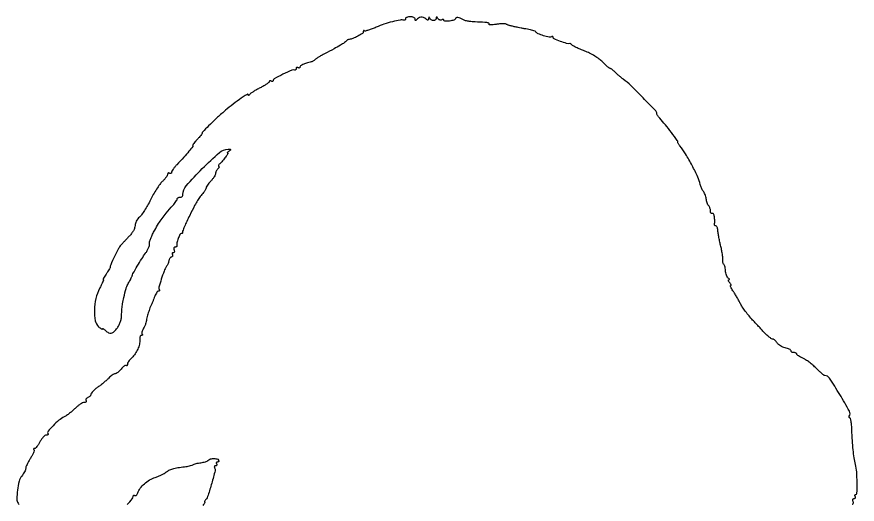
# Model space of a CAD drawing. Extents: x 0 to 451, y 0 to 508.
# Drawn here: x 0.4 to 438.5, y 254 to 508 of the extents above; entities that cross this region are included whole.
import ezdxf

# ---------------------------------------------------------------- set-up
doc = ezdxf.new("R2010")
doc.units = 0

msp = doc.modelspace()

# ---------------------------------------------------------------- linework, layer by layer
for points in [[(435.909598, 254, 0.172457), (436.252873, 254.122029, 0.149855), (436.46628, 254.440625, 0.105471), (436.506416, 254.925826, 0.059765), (436.361626, 255.5, -0.069008), (436.228143, 256.073683, -0.116977), (436.29762, 256.559375, -0.152575), (436.555236, 256.879387, -0.148627), (436.952028, 257, 0.095723), (437.34937, 257.076773, 0.173661), (437.593972, 257.29375, 0.171987), (437.646585, 257.618437, 0.093667), (437.5, 258, -0.059281), (437.321872, 258.383178, -0.127034), (437.301162, 258.706262, -0.19126), (437.435441, 258.917305, -0.157824), (437.690983, 259.000042, 0.406848), (438.378323, 259.670336, 0.007385), (438.436493, 265.267194, 0.01614), (438.232408, 270.832532, 0.042215), (437.621906, 274.783359, -0.020657), (436.941951, 278.201077, -0.012435), (436.405164, 282.300255, -0.010667), (435.999451, 287.118422, -0.006763), (435.722612, 292.746708, 0.012139), (435.578979, 295.141765, 0.019855), (435.327744, 297.159412, 0.014713), (435.020306, 298.732451, 0.349326), (434.690983, 298.996708, -0.118089), (434.422817, 299.062094, -0.185415), (434.26654, 299.236763, -0.153623), (434.251185, 299.499599, -0.076918), (434.382137, 299.809293, 0.270158), (434.450761, 302.462692, 0.010714), (429.41419, 311.192573, 0.011034), (424.012419, 319.680095, 0.25054), (421.543644, 321, -0.176424), (421.202111, 321.12438, -0.005258), (420.028871, 322.130825, -0.009877), (418.664976, 323.374418, -0.006588), (417.150384, 324.849616, 0.019602), (415.445597, 326.42573, 0.016011), (413.506168, 327.97804, 0.016307), (411.627367, 329.292152, 0.040277), (410.150384, 330.093727, -0.018743), (408.943578, 330.682947, -0.02682), (407.925425, 331.300632, -0.025428), (407.172662, 331.872627, -0.22104), (407, 332.244111, 0.189864), (406.886296, 332.532752, 0.088604), (406.559375, 332.777958, 0.06842), (406.074049, 332.944278, 0.04842), (405.5, 333, -0.059467), (404.926352, 333.068469, -0.07837), (404.440625, 333.27041, -0.096736), (404.11531, 333.569427, -0.16), (404, 333.920545, 0.232166), (403.804268, 334.31936, 0.044393), (403.104742, 334.767311, 0.039096), (402.119616, 335.186945, 0.027091), (400.952312, 335.510474, -0.045194), (399.69803, 335.907461, -0.037426), (398.44948, 336.54431, -0.03891), (397.387431, 337.309381, -0.077782), (396.711765, 338.089929, 0.02794), (396.196243, 338.821105, 0.034274), (395.633821, 339.438917, 0.036625), (395.104027, 339.876671, 0.155572), (394.717247, 340, -0.138768), (393.887078, 340.234925, -0.026248), (392.578481, 341.137954, -0.026296), (391.120959, 342.388451, -0.021718), (389.702106, 343.864365, 0.005699), (388.983162, 344.661842, 0.000872), (387.531244, 346.230408, 0.000975), (385.811012, 348.075122, 0.000846), (384, 350.003061, -0.015888), (382.133586, 352.113754, -0.012541), (380.246689, 354.50919, -0.012732), (378.60588, 356.823864, -0.030479), (377.54192, 358.638696, 0.007954), (376.656495, 360.317973, 0.005648), (375.612646, 362.173554, 0.005702), (374.575687, 363.922755, 0.012041), (373.723825, 365.25, -0.016256), (373.058829, 366.305564, -0.031905), (372.613036, 367.192187, -0.044588), (372.410116, 367.819236, -0.481408), (372.554351, 368, 0.368716), (372.706908, 368.130202, 0.128651), (372.676357, 368.440625, 0.058885), (372.42999, 368.923677, 0.02587), (372, 369.5, -0.033478), (371.582717, 370.077403, -0.07963), (371.377077, 370.563873, -0.174542), (371.409849, 370.876054, -0.282972), (371.627555, 371.015313, 0.161425), (371.844522, 371.091486, 0.344147), (371.885915, 371.253479, 0.118036), (371.695896, 371.504623, 0.03052), (371.281941, 371.804589, -0.125024), (370.796239, 372.319731, -0.038875), (370.349821, 373.294351, -0.036127), (370.002669, 374.503487, -0.03284), (369.819233, 375.789276, 0.018056), (369.68063, 377.019864, 0.028719), (369.464274, 378.05685, 0.028128), (369.209905, 378.826106, 0.308023), (368.954411, 379, -0.293362), (368.726248, 379.146475, -0.05537), (368.563532, 379.639561, -0.043609), (368.478053, 380.342824, -0.026839), (368.494639, 381.177228, 0.046542), (368.471475, 382.366256, 0.010774), (368.203709, 384.351896, 0.011032), (367.793966, 386.634012, 0.010592), (367.278996, 388.927228, -0.00724), (366.74662, 391.225789, -0.007383), (366.284701, 393.523936, -0.007207), (365.941817, 395.531384, -0.030205), (365.826477, 396.75, 0.036943), (365.733208, 397.611614, 0.054652), (365.515434, 398.339063, 0.070559), (365.21593, 398.837628, 0.225971), (364.875, 399, -0.087013), (364.549945, 399.057, -0.108891), (364.291817, 399.220312, -0.118933), (364.141286, 399.464185, -0.118769), (364.118421, 399.75, 0.044715), (364.254712, 401.774112, 0.042519), (364.034112, 403.825544, 0.052351), (363.578409, 405.316027, 0.459543), (363, 405.5, -0.177037), (362.621423, 405.422023, -0.188488), (362.29375, 405.6096, -0.116412), (362.072014, 406.072766, -0.05373), (362, 406.740983, 0.044154), (361.930855, 407.522454, 0.036484), (361.724381, 408.332976, 0.037897), (361.421659, 409.052731, 0.076474), (361.061723, 409.55, -0.081789), (360.676826, 410.093756, -0.027204), (360.296988, 410.996265, -0.026245), (359.978042, 412.05927, -0.027035), (359.775948, 413.139411, 0.032152), (359.555302, 414.255462, 0.025497), (359.179695, 415.426223, 0.026151), (358.717261, 416.479455, 0.056739), (358.234126, 417.217896, -0.040254), (357.749405, 417.9081, -0.023872), (357.281153, 418.798686, -0.023792), (356.896474, 419.737862, -0.037415), (356.6671, 420.578484, 0.059307), (355.419117, 424.473664, 0.014557), (352.441494, 430.519373, 0.015527), (349.009161, 436.544665, 0.037412), (346.014085, 440.707794, -0.029546), (345.62598, 441.229755, -0.02868), (345.297887, 441.798893, -0.029925), (345.068855, 442.332018, -0.086699), (345, 442.726125, 0.160002), (344.705782, 443.622007, 0.002934), (341.684314, 447.675941, 0.007953), (338.491604, 451.77047, 0.011746), (335.550909, 455.25, -0.014632), (334.957015, 455.960999, -0.018781), (334.45558, 456.650068, -0.016867), (334.083936, 457.245774, -0.131769), (334, 457.558741, 0.19256), (333.441285, 458.955705, 0.00255), (326.844736, 465.812927, 0.007253), (320.52928, 472.125444, 0.032815), (316.563718, 475.5, -0.010358), (315.412651, 476.39365, -0.007681), (314.176935, 477.426563, -0.007769), (313.04015, 478.438051, -0.01732), (312.214967, 479.25, 0.020211), (311.526134, 479.919993, 0.024732), (310.828655, 480.485937, 0.024413), (310.208573, 480.895208, 0.134445), (309.825897, 481, -0.166802), (309.393445, 481.148396, -0.010281), (308.322524, 482.017392, -0.014357), (307.074292, 483.136606, -0.010087), (305.732605, 484.46346, 0.041051), (304.002521, 485.974624, 0.021474), (301.628961, 487.574058, 0.020953), (298.992068, 489.042533, 0.026422), (296.434468, 490.164475, -0.008939), (294.116771, 491.085998, -0.012172), (292.063533, 492.004539, -0.009103), (290.397285, 492.836747, -0.121644), (289.888197, 493.286425, 0.05181), (289.605985, 493.615614, 0.053782), (289.265398, 493.87512, 0.059631), (288.920384, 494.031066, 0.123499), (288.627161, 494.048575, -0.119448), (287.022003, 494.131565, -0.015645), (283.754419, 495.216991, -0.010576), (280.478901, 496.499333, -0.302909), (280, 497.217305, 0.115069), (279.930122, 497.516922, 0.18517), (279.739993, 497.692751, 0.156365), (279.453254, 497.712837, 0.078483), (279.114869, 497.570993, -0.197407), (277.888539, 497.368338, -0.019668), (274.956861, 498.165077, -0.021618), (272.101458, 499.200657, -0.148367), (270.958054, 500.136179, 0.147389), (270.532798, 500.485481, 0.020418), (269.44884, 500.886261, 0.021941), (268.089422, 501.261679, 0.016992), (266.581334, 501.5542, -0.003061), (264.957491, 501.822471, -0.002615), (263.249311, 502.124632, -0.002634), (261.698984, 502.415685, -0.007494), (260.62328, 502.640281, 0.00019), (259.737028, 502.838875, 0.000177), (258.829963, 503.041432, 0.000177), (258.024073, 503.220797, 0.000605), (257.5, 503.33658, -0.030149), (257.044464, 503.46585, -0.016032), (256.497457, 503.677288, -0.015902), (255.950396, 503.929979, -0.023763), (255.491343, 504.187979, 0.126945), (254.855888, 504.389438, 0.020267), (253.541023, 504.407768, 0.021324), (251.955849, 504.297849, 0.017249), (250.268366, 504.049074, -0.016434), (248.683484, 503.812784, -0.034917), (247.445229, 503.756616, -0.060271), (246.693797, 503.866244, -0.501411), (246.58604, 504.139216, 0.330167), (246.55773, 504.474559, 0.112175), (246.136612, 504.778621, 0.061109), (245.349327, 505.004907, 0.029931), (244.309017, 505.107155, -0.00436), (239.326706, 505.340742, -0.017383), (236.281239, 505.616593, -0.027994), (234.265591, 505.985602, -0.08034), (232.957537, 506.534598, 0.04116), (231.543207, 507.26273, 0.067571), (230.24344, 507.606031, 0.114424), (229.347032, 507.511954, 0.319879), (229, 507.025016, -0.259022), (228.813134, 506.688502, -0.041403), (228.11875, 506.332076, -0.036945), (227.14934, 506.01339, -0.024512), (226, 505.786692, -0.027435), (224.850103, 505.68191, -0.045893), (223.88125, 505.735937, -0.061109), (223.207509, 505.922033, -0.303658), (223, 506.23221, 0.161157), (222.907776, 506.51091, 0.190977), (222.673408, 506.655978, 0.125092), (222.314259, 506.630058, 0.058225), (221.888197, 506.430902, -0.123544), (221.397018, 506.274791, -0.099558), (220.846576, 506.350436, -0.089711), (220.320824, 506.64727, -0.078477), (219.903509, 507.121885, 0.017021), (219.474541, 507.750728, 0.201371), (219.226533, 507.899621, 0.406169), (219.064103, 507.781595, 0.039658), (219.015313, 507.25, -0.11214), (218.900837, 506.773124, -0.098871), (218.588352, 506.367188, -0.09314), (218.125447, 506.094777, -0.086757), (217.583333, 506, -0.080074), (217.004061, 506.093368, -0.064399), (216.434649, 506.367188, -0.065245), (215.960859, 506.772091, -0.087674), (215.662281, 507.25, 0.014493), (215.404202, 507.839733, 0.347057), (215.252804, 507.914969, 0.323642), (215.134759, 507.785139, 0.013607), (215.078947, 507.127555, -0.056052), (214.972454, 506.505106, -0.294211), (214.723043, 506.287638, -0.186316), (214.317253, 506.379913, -0.025186), (213.60526, 506.912642, 0.092667), (212.373162, 507.598462, 0.102396), (211.020337, 507.760253, 0.106364), (209.7544, 507.372833, 0.107474), (208.765313, 506.5, -0.047673), (208.454961, 506.152439, -0.273631), (208.223245, 506.10246, -0.268886), (208.064801, 506.28177, -0.04656), (208.015313, 506.75, 0.189774), (207.820544, 507.227439, 0.087009), (207.270123, 507.632812, 0.067455), (206.45788, 507.907857, 0.047987), (205.5, 508, 0.038131), (204.542644, 507.926884, 0.057076), (203.734375, 507.70625, 0.074992), (203.182831, 507.382936, 0.226478), (203, 507, -0.076463), (202.943618, 506.63347, -0.113594), (202.779687, 506.354629, -0.136309), (202.535395, 506.207476, -0.136032), (202.25, 506.207247, 0.113144), (200.250273, 506.295834, 0.016179), (196.215983, 505.42154, 0.019044), (191.774878, 504.125921, 0.023616), (187.759864, 502.572505, -0.012349), (185.590464, 501.67647, -0.018884), (183.664587, 501.018463, -0.0139), (182.084408, 500.591887, -0.261014), (181.606817, 500.726516, 0.127208), (181.376626, 500.862114, 0.258638), (181.178253, 500.816315, 0.15818), (181.042292, 500.581017, 0.052597), (181, 500.180087, -0.253989), (180.5106, 499.278812, -0.021514), (178.157253, 497.890904, -0.028106), (175.580864, 496.69796, -0.074816), (173.611803, 496.240894, 0.072785), (173.227016, 496.153212, 0.043463), (172.804797, 495.946003, 0.042527), (172.411385, 495.660299, 0.056456), (172.111803, 495.33541, -0.091704), (171.257864, 494.530584, -0.010985), (169.039191, 493.16745, -0.009653), (165.769668, 491.340077, -0.003114), (160.857024, 488.756684, 0.008433), (159.144618, 487.832803, 0.010833), (157.603594, 486.923059, 0.00883), (156.351493, 486.115866, 0.086891), (155.899894, 485.683516, -0.070528), (155.570212, 485.346669, -0.033647), (155.06485, 485.00972, -0.032518), (154.479865, 484.722961, -0.039711), (153.899894, 484.536294, 0.014782), (151.35476, 483.854962, 0.034946), (149.519082, 483.161924, 0.047118), (148.336151, 482.476708, 0.242493), (148, 481.824352, -0.12789), (147.91976, 481.515777, -0.189302), (147.70625, 481.340339, -0.146694), (147.382645, 481.33311, -0.07127), (147, 481.5, 0.082592), (146.6179, 481.656512, 0.161196), (146.29375, 481.6254, 0.182303), (146.078288, 481.413961, 0.108972), (146, 481.059017, -0.077735), (145.93965, 480.673188, -0.118258), (145.764357, 480.384524, -0.141281), (145.50304, 480.23872, -0.133366), (145.197811, 480.25, 0.182249), (143.695089, 480.162092, 0.009035), (139.131491, 478.030102, 0.007309), (134.570455, 475.71479, 0.278494), (134, 474.770046, -0.138813), (133.918766, 474.483082, -0.191106), (133.70625, 474.324387, -0.139048), (133.382875, 474.328452, -0.066267), (133, 474.5, 0.065696), (132.6171, 474.672083, 0.138125), (132.29375, 474.677469, 0.191236), (132.081352, 474.520722, 0.140188), (132, 474.236272, -0.230867), (131.777034, 473.779122, -0.016569), (130.604688, 472.924179, -0.020585), (129.069963, 471.970955, -0.01394), (127.25, 471.007791, 0.01115), (125.377421, 470.030115, 0.013761), (123.679498, 469.033013, 0.012159), (122.308598, 468.129291, 0.091888), (121.765313, 467.580536, -0.03328), (121.480693, 467.216568, -0.124876), (121.241942, 467.055972, -0.330122), (121.086706, 467.102982, -0.156299), (121.015313, 467.312136, 0.588396), (120.480398, 467.596256, 0.006954), (116.381691, 464.855861, 0.014001), (112.031186, 461.675515, 0.017969), (108.22401, 458.5, 0.005156), (104.020959, 454.651208, 0.007345), (100.374213, 451.140229, 0.002729), (97.269379, 448.028043, 0.197187), (97, 447.371548, -0.159136), (96.891092, 447.038028, -0.009034), (96.227291, 446.163599, -0.0131), (95.377265, 445.141163, -0.009184), (94.369501, 444.033361, 0.012705), (93.387077, 442.938022, 0.020724), (92.617744, 441.955409, 0.015911), (92.071724, 441.141665, 0.344747), (92.099966, 440.87317, -0.377324), (92.123852, 440.367049, -0.005703), (90.106854, 437.902488, -0.011014), (87.411693, 434.82519, -0.004971), (83.75, 430.904582, 0.017037), (82.697039, 429.72118, 0.02136), (81.807812, 428.552317, 0.020132), (81.15661, 427.53047, 0.132549), (81, 426.950085, -0.107712), (80.921852, 426.591528, -0.181628), (80.70625, 426.377273, -0.16221), (80.382055, 426.344318, -0.083509), (80, 426.5, 0.092796), (79.618396, 426.647358, 0.171248), (79.29375, 426.596381, 0.174367), (79.076879, 426.354325, 0.096627), (79, 425.960227, -0.134544), (78.833361, 425.352164, -0.024244), (78.180898, 424.363733, -0.024603), (77.279133, 423.251143, -0.020079), (76.211568, 422.15121, 0.044864), (74.909619, 420.669624, 0.014161), (73.237037, 418.240301, 0.014016), (71.51596, 415.411693, 0.015116), (70.001177, 412.560454, -0.013605), (68.523022, 409.75775, -0.014118), (66.911846, 407.074606, -0.013938), (65.390678, 404.836171, -0.057649), (64.289609, 403.630119, 0.053341), (63.413396, 402.686763, 0.041759), (62.672573, 401.501087, 0.043009), (62.166072, 400.265481, 0.075911), (62, 399.177928, -0.088009), (61.790878, 397.999062, -0.037237), (61.125246, 396.530566, -0.034699), (60.14536, 394.999732, -0.034015), (58.957178, 393.608263, 0.002723), (57.698304, 392.308228, 0.002588), (56.432009, 390.972427, 0.002567), (55.324615, 389.779864, 0.009149), (54.633756, 389, 0.05628), (53.421907, 387.206472, 0.007285), (51.335079, 383.069673, 0.005008), (49.298199, 378.772321, 0.108575), (49, 377.415269, -0.124362), (48.906383, 377.044703, -0.009356), (48.392497, 376.13375, -0.012466), (47.724058, 375.061054, -0.009146), (46.931906, 373.90437, 0.011611), (46.176617, 372.789769, 0.022), (45.629927, 371.853159, 0.022876), (45.301523, 371.153052, 0.534563), (45.403771, 371, -0.521736), (45.525506, 370.825462, -0.010276), (45.059007, 369.634374, -0.015203), (44.381524, 368.134459, -0.008509), (43.471865, 366.351061, 0.067818), (41.580837, 361.222528, 0.048554), (40.843283, 355.146578, 0.050026), (41.264107, 349.634907, 0.166272), (43, 346.5, 0.018841), (43.7683, 345.85564, 0.040948), (44.4125, 345.43509, 0.078929), (44.84104, 345.283991, 0.468414), (45, 345.416441, -0.419117), (45.138067, 345.55222, -0.119734), (45.461607, 345.467865, -0.051248), (45.967383, 345.124966, -0.021805), (46.571429, 344.571429, 0.07167), (48.189824, 343.360662, 0.181472), (49.621833, 343.158613, 0.141499), (51.076541, 343.953322, 0.038276), (52.811942, 345.959507, 0.044534), (53.759266, 347.512883, 0.040647), (54.450549, 349.256928, 0.038883), (54.874156, 351.165642, 0.033789), (55.023857, 353.209507, -0.019925), (55.146196, 355.902083, -0.021779), (55.482265, 358.496858, -0.015528), (56.140916, 361.690208, -0.004682), (57.337449, 366.5, -0.039763), (57.524066, 367.040123, -0.008564), (57.93627, 367.940625, -0.008889), (58.451413, 368.969531, -0.008382), (59.012657, 370, 0.005668), (59.561047, 370.993984, 0.007487), (60.036723, 371.9125, 0.005589), (60.41356, 372.689249, 0.070277), (60.509752, 373, -0.08968), (60.93056, 374.194351, -0.003841), (63.176809, 378.069609, -0.007316), (65.528303, 381.925499, -0.016427), (67.449658, 384.763616, 0.027767), (68.336996, 386.140576, 0.029625), (69.045332, 387.578608, 0.030989), (69.499824, 388.877897, 0.106831), (69.554528, 389.763616, -0.111707), (69.624804, 390.747287, -0.018644), (70.244467, 392.549938, -0.019632), (71.151373, 394.650097, -0.016283), (72.274693, 396.810641, -0.010599), (74.296421, 400.235852, -0.019612), (76.103316, 402.913401, -0.016486), (78.313924, 405.727751, -0.005399), (81.75, 409.728692, 0.015232), (82.61156, 410.772736, 0.019303), (83.339062, 411.789916, 0.017638), (83.875828, 412.671344, 0.128632), (84, 413.146023, -0.17112), (84.114875, 413.47185, -0.094109), (84.440625, 413.749144, -0.0746), (84.926189, 413.936711, -0.054981), (85.5, 414, 0.088032), (86.072727, 414.101624, 0.09466), (86.559375, 414.393323, 0.100048), (86.884919, 414.828173, 0.111254), (87, 415.338971, -0.180825), (88.705551, 419.900803, -0.016758), (97.046834, 428.87111, -0.016694), (105.970512, 437.265099, -0.182586), (110.5, 438.971273, -0.011313), (111.588531, 438.945606, -0.268482), (111.836956, 438.786095, -0.367346), (111.779724, 438.540199, -0.016076), (111, 438, 0.021537), (110.47179, 437.625452, 0.063522), (110.158062, 437.310881, 0.222231), (110.114974, 437.118042, 0.346045), (110.240213, 437.015313, -0.568764), (110.428439, 436.683375, -0.026705), (109.572405, 435.353195, -0.022492), (108.137219, 433.542418, -0.011378), (106.178571, 431.388409, 0.027637), (105.723966, 430.854588, 0.068355), (105.47192, 430.407845, 0.167608), (105.459241, 430.126562, 0.332419), (105.628571, 430, -0.285597), (105.806988, 429.889039, -0.202985), (105.820893, 429.6475, -0.080268), (105.608453, 429.261587, -0.030507), (105.2, 428.8, 0.045425), (104.740745, 428.248751, 0.037049), (104.3525, 427.58576, 0.038415), (104.085973, 426.916333, 0.075672), (104, 426.351522, -0.117073), (103.845585, 425.701082, -0.024643), (103.265625, 424.677381, -0.024561), (102.457017, 423.52984, -0.021118), (101.5, 422.405499, 0.015782), (100.542708, 421.304843, 0.020071), (99.734375, 420.22852, 0.018455), (99.13861, 419.293099, 0.133332), (99, 418.782549, -0.092934), (98.915507, 418.331888, -0.030924), (98.632812, 417.719532, -0.02955), (98.228385, 417.064918, -0.029644), (97.75, 416.463275, 0.019469), (96.011822, 414.366247, 0.026919), (94.633486, 412.348699, 0.01691), (93.082234, 409.586474, 0.003329), (90.5, 404.518414, 0.005936), (88.985196, 401.404014, 0.008984), (87.748437, 398.655697, 0.004421), (86.769884, 396.315471, 0.17726), (86.75, 395.768414, -0.1141), (86.775627, 395.475695, -0.139852), (86.664657, 395.225722, -0.129236), (86.429623, 395.058618, -0.090497), (86.108408, 395, 0.290165), (85.407577, 394.555895, 0.023111), (84.52353, 392.435101, 0.028688), (83.849389, 390.187258, 0.112809), (83.835962, 388.75, -0.153055), (83.810664, 388.464648, -0.127357), (83.626636, 388.220312, -0.100681), (83.30403, 388.055941, -0.067739), (82.893011, 388, 0.158089), (82.519085, 387.878743, 0.151946), (82.280284, 387.559375, 0.112257), (82.22328, 387.073899, 0.06502), (82.361626, 386.5, -0.059765), (82.506416, 385.925826, -0.105471), (82.46628, 385.440625, -0.149855), (82.252873, 385.122029, -0.172457), (81.909598, 385, 0.100587), (81.561546, 384.929265, 0.177249), (81.349874, 384.731339, 0.168006), (81.30951, 384.434581, 0.0892), (81.447214, 384.08541, -0.106673), (81.580662, 383.709392, -0.125892), (81.534843, 383.335622, -0.122457), (81.313004, 383.022337, -0.097608), (80.951775, 382.817258, 0.101568), (80.529316, 382.573017, 0.058466), (80.136964, 382.132262, 0.054916), (79.831839, 381.574855, 0.060402), (79.667424, 380.981848, -0.037191), (79.513435, 380.306411, -0.019631), (79.228338, 379.494668, -0.019426), (78.869642, 378.682435, -0.028305), (78.486747, 378, 0.04886), (77.162297, 375.394299, 0.0154), (75.696057, 371.27314, 0.008661), (74.419207, 367.051375, 0.210517), (74.585067, 365.862359, -0.085463), (74.717799, 365.532972, -0.164295), (74.686027, 365.253318, -0.180158), (74.496126, 365.067143, -0.105135), (74.180337, 365, 0.215222), (73.74344, 364.802806, 0.035019), (73.164198, 364.045313, 0.033245), (72.567751, 362.994736, 0.023731), (72.037906, 361.75, -0.00524), (71.518758, 360.393303, -0.00477), (70.955166, 359.004421, -0.004777), (70.427577, 357.772317, -0.015365), (70.04374, 356.967177, 0.042572), (69.501534, 355.649977, 0.007791), (68.748114, 353.12358, 0.008924), (68.02788, 350.376292, 0.014198), (67.521021, 348, -0.061281), (67.426418, 347.698625, -0.006351), (67.109679, 347.024561, -0.00782), (66.708103, 346.229312, -0.00618), (66.249748, 345.381483, 0.033257), (65.844553, 344.524096, 0.044613), (65.602309, 343.699782, 0.051989), (65.538938, 343.018692, 0.196027), (65.70185, 342.631483, -0.098417), (65.862737, 342.390777, -0.243685), (65.845234, 342.185498, -0.190175), (65.653357, 342.04506, -0.064079), (65.303202, 342, 0.214062), (64.922249, 341.829072, 0.090045), (64.623389, 341.339063, 0.066382), (64.448803, 340.611472, 0.043778), (64.43551, 339.75, -0.070105), (64.273996, 337.375351, -0.051632), (63.466013, 334.862208, -0.048968), (62.0993, 332.430826, -0.04821), (60.279546, 330.297749, 0.025174), (59.407019, 329.365477, 0.02841), (58.669617, 328.385674, 0.029403), (58.146529, 327.492032, 0.118243), (58, 326.881082, -0.051967), (57.955947, 326.458369, -0.156193), (57.814128, 326.209273, -0.259105), (57.607198, 326.159446, -0.129372), (57.367245, 326.299422, 0.302068), (56.991548, 326.375068, 0.057852), (56.350538, 326.021891, 0.044463), (55.583898, 325.365565, 0.026852), (54.794665, 324.466088, -0.028659), (53.960416, 323.522205, -0.032787), (53.058332, 322.724413, -0.034755), (52.216358, 322.161774, -0.130638), (51.607755, 322, 0.117448), (50.990014, 321.852866, 0.03161), (50.114795, 321.339062, 0.030198), (49.166039, 320.611168, 0.02722), (48.276562, 319.75, -0.021661), (47.227259, 318.71126, -0.009549), (45.756356, 317.426562, -0.00943), (44.142661, 316.121707, -0.012507), (42.623756, 315, 0.019584), (41.255182, 313.959067, 0.025618), (40.095276, 312.898615, 0.024803), (39.243752, 311.945838, 0.1654), (39.027529, 311.356989, -0.116072), (38.90188, 310.875346, -0.063468), (38.548843, 310.373509, -0.057978), (38.036518, 309.928551, -0.058293), (37.436618, 309.614052, 0.069381), (36.885502, 309.309425, 0.099723), (36.515309, 308.894529, 0.123594), (36.382065, 308.437686, 0.148943), (36.495635, 308.007063, -0.147292), (36.597718, 307.625006, -0.191598), (36.454647, 307.295825, -0.133493), (36.063311, 307.073434, -0.062922), (35.482094, 307, 0.115892), (34.655459, 306.80579, 0.028606), (33.436885, 306.110174, 0.027736), (32.096759, 305.130275, 0.02465), (30.816958, 303.970804, -0.018198), (29.459313, 302.708547, -0.01376), (27.883091, 301.420584, -0.013963), (26.333864, 300.291849, -0.031129), (25.083093, 299.542969, 0.052699), (22.31696, 297.72059, 0.027419), (19.269504, 294.923017, 0.019401), (16.680862, 292.056493, 0.322887), (16.594743, 290.846703, -0.151154), (16.677949, 290.525586, -0.191592), (16.552613, 290.248719, -0.131071), (16.215314, 290.061616, -0.061527), (15.716487, 290, 0.166515), (15.052713, 289.772639, 0.039234), (14.172963, 288.971875, 0.036185), (13.254543, 287.839851, 0.028823), (12.430067, 286.5, -0.01939), (11.639623, 285.159465, -0.026853), (10.822966, 284.028125, -0.025803), (10.077825, 283.196372, -0.199764), (9.605929, 283, 0.069413), (9.289996, 282.955928, 0.202282), (9.121721, 282.820854, 0.234862), (9.115017, 282.622984, 0.089716), (9.276526, 282.39014, -0.275754), (9.387756, 281.949504, -0.024393), (8.989552, 280.822535, -0.026437), (8.335238, 279.43731, -0.017239), (7.443193, 277.910012, 0.014751), (6.507837, 276.3267, 0.017232), (5.717688, 274.769787, 0.016369), (5.14308, 273.419913, 0.092691), (5, 272.654731, -0.093149), (4.867917, 271.951896, -0.025432), (4.403182, 270.917834, -0.024794), (3.745921, 269.777341, -0.023537), (2.96828, 268.686805, 0.102741), (1.601258, 265.939764, 0.031269), (0.698474, 261.356231, 0.028892), (0.359618, 256.79706, 0.16262), (1.085306, 254.5, -0.070934), (1.398812, 253.907657, -0.01607)], [(57.941728, 253.802907, 0.011265), (60.54513, 256.792089, 0.175262), (61, 258.049915, -0.097393), (61.071427, 258.413135, -0.17495), (61.272601, 258.635797, -0.170622), (61.573841, 258.681841, -0.092073), (61.928004, 258.544496, 0.197797), (62.329094, 258.478524, 0.12241), (62.76083, 258.69845, 0.085499), (63.160712, 259.187455, 0.051935), (63.460005, 259.873986, -0.083437), (64.697953, 262.288172, -0.0508), (66.869213, 264.657422, -0.048569), (69.615288, 266.661322, -0.055637), (72.577669, 267.992001, 0.017996), (74.197645, 268.577856, 0.016443), (75.821646, 269.295084, 0.016709), (77.229168, 270.031763, 0.050253), (78.113041, 270.657469, -0.065141), (79.643339, 271.673997, -0.041214), (81.640671, 272.457571, -0.031311), (84.269023, 273.069869, -0.014072), (87.781167, 273.558125, 0.015273), (89.118938, 273.747378, 0.015876), (90.425342, 274.016051, 0.01576), (91.537499, 274.31918, 0.064078), (92.175018, 274.608167, -0.060809), (92.800834, 274.896776, -0.016288), (93.856475, 275.198118, -0.016256), (95.087762, 275.464399, -0.016142), (96.336637, 275.650839, 0.020324), (97.544793, 275.841541, 0.024855), (98.653629, 276.12101, 0.024568), (99.543601, 276.441568, 0.13458), (99.942786, 276.752917, -0.162716), (100.981014, 277.474466, -0.057925), (102.784928, 277.782311, -0.058433), (104.559015, 277.669632, -0.212374), (105.470427, 277.04785, -0.083394), (105.633668, 276.647508, -0.162084), (105.599377, 276.307806, -0.181714), (105.37524, 276.081906, -0.107868), (105, 276, 0.101261), (104.621649, 275.922582, 0.177706), (104.391936, 275.70625, 0.167455), (104.348919, 275.381806, 0.088621), (104.5, 275, -0.088621), (104.651081, 274.618194, -0.167455), (104.608064, 274.29375, -0.177706), (104.378351, 274.077418, -0.101261), (104, 274, 0.098794), (103.620475, 273.924272, 0.175985), (103.388631, 273.711597, 0.169474), (103.342318, 273.392957, 0.090786), (103.488749, 273.018204, -0.203737), (103.725612, 271.467793, -0.005942), (101.968691, 264.922804, -0.009367), (100.077711, 258.651811, -0.093244), (98.773207, 256.25, 0.026247), (98.4223, 255.769757, 0.059488), (98.222993, 255.367188, 0.128919), (98.201078, 255.108297, 0.364695), (98.329806, 255, -0.575472), (98.41614, 254.851436, -0.024796), (98.015337, 254.222731, -0.021583), (97.352933, 253.369731, -0.010992)]]:
    msp.add_lwpolyline(points, format="xyb")

doc.saveas('drawing.dxf')
